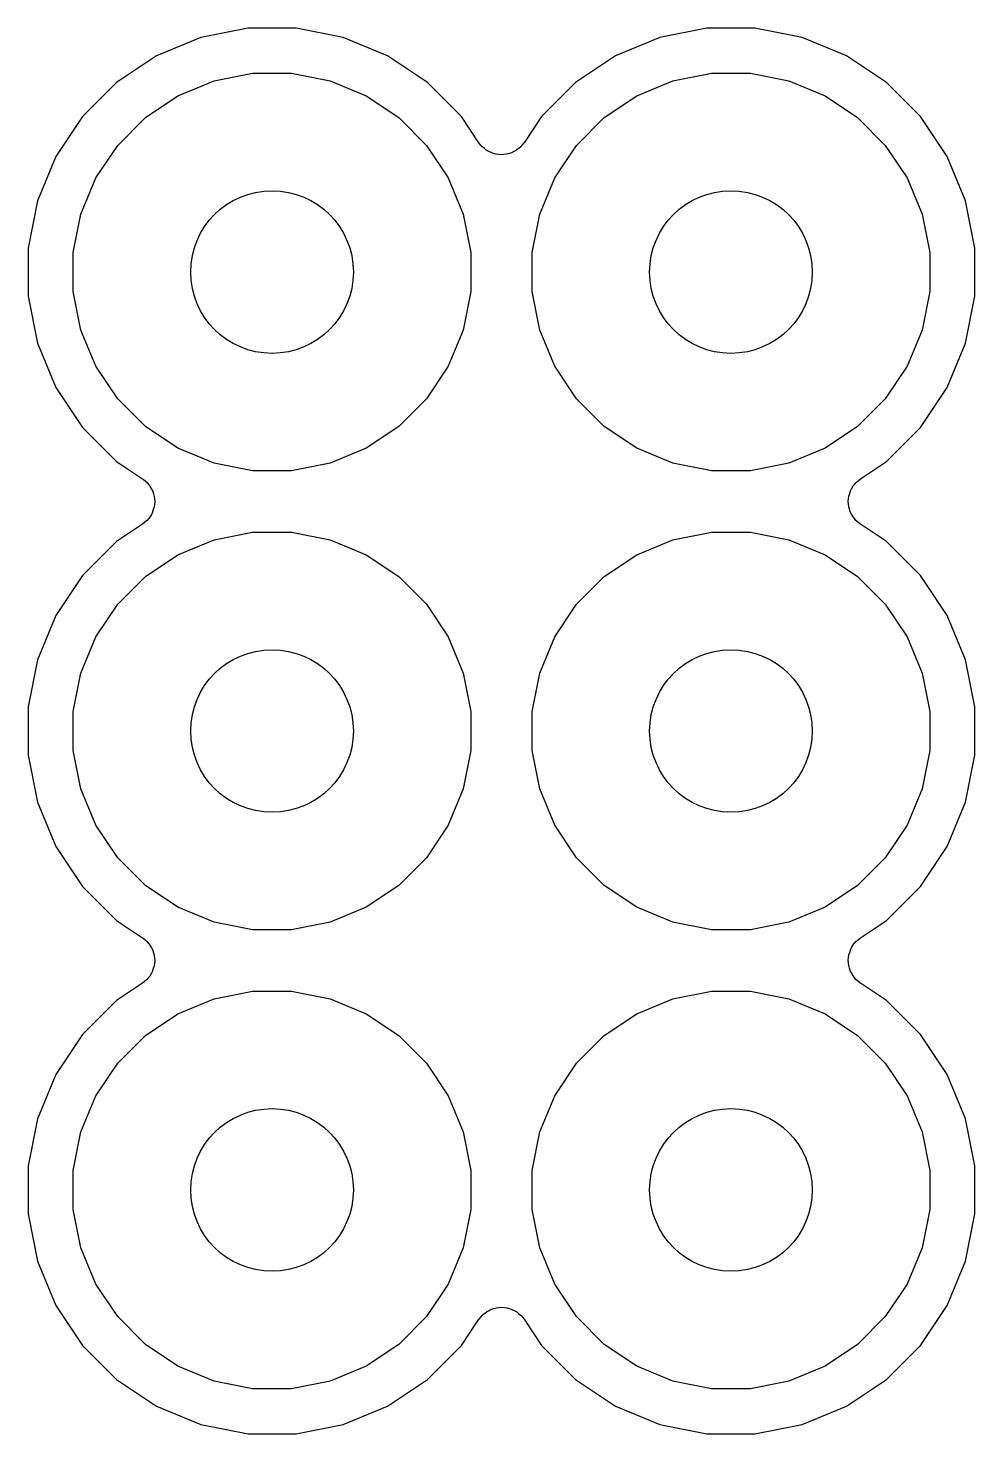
# Model space of a CAD drawing. Extents: x 44 to 126, y -146 to -44.
# Drawn here: x 99.74 to 104.98, y -72.47 to -64.69 of the extents above; entities that cross this region are included whole.
import ezdxf

# ---------------------------------------------------------------- set-up
doc = ezdxf.new("R2010")
doc.units = 0
doc.layers.add('BLACK', color=7, linetype='CONTINUOUS')

msp = doc.modelspace()

# ---------------------------------------------------------------- linework, layer by layer
at = {"layer": 'BLACK', "linetype": 'CONTINUOUS'}
for p, q in [((100.959, -64.69), (100.698, -64.7419)), ((101.225, -64.69), (100.959, -64.69)), ((101.486, -64.7419), (101.225, -64.69)), ((103.499, -64.69), (103.238, -64.7419)), ((103.765, -64.69), (103.499, -64.69)), ((104.026, -64.7419), (103.765, -64.69)), ((100.698, -64.7419), (100.453, -64.8436)), ((101.731, -64.8436), (101.486, -64.7419)), ((103.238, -64.7419), (102.993, -64.8436)), ((104.271, -64.8436), (104.026, -64.7419)), ((100.453, -64.8436), (100.231, -64.9914)), ((101.953, -64.9914), (101.731, -64.8436)), ((102.993, -64.8436), (102.771, -64.9914)), ((104.493, -64.9914), (104.271, -64.8436)), ((100.771, -64.9823), (100.984, -64.94)), ((100.984, -64.94), (101.2, -64.94)), ((101.2, -64.94), (101.413, -64.9823)), ((103.311, -64.9823), (103.524, -64.94)), ((103.524, -64.94), (103.74, -64.94)), ((103.74, -64.94), (103.953, -64.9823)), ((100.231, -64.9914), (100.043, -65.1794)), ((100.571, -65.0652), (100.771, -64.9823)), ((101.413, -64.9823), (101.613, -65.0652)), ((102.141, -65.1794), (101.953, -64.9914)), ((102.771, -64.9914), (102.583, -65.1794)), ((103.111, -65.0652), (103.311, -64.9823)), ((103.953, -64.9823), (104.153, -65.0652)), ((104.681, -65.1794), (104.493, -64.9914)), ((100.391, -65.1856), (100.571, -65.0652)), ((101.613, -65.0652), (101.793, -65.1856)), ((102.931, -65.1856), (103.111, -65.0652)), ((104.153, -65.0652), (104.333, -65.1856)), ((100.043, -65.1794), (99.8956, -65.4005)), ((100.238, -65.3388), (100.391, -65.1856)), ((101.793, -65.1856), (101.946, -65.3388)), ((102.237, -65.3241), (102.141, -65.1794)), ((102.583, -65.1794), (102.487, -65.3241)), ((102.778, -65.3388), (102.931, -65.1856)), ((104.333, -65.1856), (104.486, -65.3388)), ((104.828, -65.4005), (104.681, -65.1794)), ((100.117, -65.519), (100.238, -65.3388)), ((101.946, -65.3388), (102.067, -65.519)), ((102.246, -65.3351), (102.237, -65.3241)), ((102.255, -65.3462), (102.246, -65.3351)), ((102.256, -65.3464), (102.255, -65.3462)), ((102.256, -65.3467), (102.256, -65.3464)), ((102.267, -65.3558), (102.256, -65.3467)), ((102.467, -65.3482), (102.455, -65.3572)), ((102.476, -65.3367), (102.467, -65.3477)), ((102.467, -65.3477), (102.467, -65.3479)), ((102.467, -65.3479), (102.467, -65.3482)), ((102.486, -65.3258), (102.476, -65.3367)), ((102.487, -65.3241), (102.486, -65.3251)), ((102.486, -65.3251), (102.486, -65.3252)), ((102.486, -65.3252), (102.486, -65.3252)), ((102.486, -65.3252), (102.486, -65.3258)), ((102.657, -65.519), (102.778, -65.3388)), ((104.486, -65.3388), (104.607, -65.519)), ((99.8956, -65.4005), (99.7939, -65.6462)), ((102.278, -65.3649), (102.267, -65.3558)), ((102.278, -65.3651), (102.278, -65.3649)), ((102.278, -65.3653), (102.278, -65.3651)), ((102.291, -65.3721), (102.278, -65.3653)), ((102.304, -65.3789), (102.291, -65.3721)), ((102.304, -65.379), (102.304, -65.3789)), ((102.304, -65.3792), (102.304, -65.379)), ((102.318, -65.3834), (102.304, -65.3792)), ((102.331, -65.3876), (102.318, -65.3834)), ((102.332, -65.3877), (102.331, -65.3876)), ((102.332, -65.3878), (102.332, -65.3877)), ((102.346, -65.3892), (102.332, -65.3878)), ((102.361, -65.3908), (102.346, -65.3892)), ((102.375, -65.3894), (102.361, -65.3908)), ((102.361, -65.3908), (102.361, -65.3907)), ((102.361, -65.3907), (102.361, -65.3908)), ((102.39, -65.3882), (102.375, -65.3894)), ((102.404, -65.384), (102.39, -65.388)), ((102.39, -65.388), (102.39, -65.3881)), ((102.39, -65.3881), (102.39, -65.3882)), ((102.418, -65.38), (102.404, -65.384)), ((102.419, -65.3797), (102.418, -65.3798)), ((102.418, -65.3798), (102.418, -65.38)), ((102.431, -65.3731), (102.419, -65.3797)), ((102.444, -65.3665), (102.431, -65.3731)), ((102.455, -65.3572), (102.444, -65.3661)), ((102.444, -65.3661), (102.444, -65.3662)), ((102.444, -65.3662), (102.444, -65.3665)), ((104.93, -65.6462), (104.828, -65.4005)), ((100.034, -65.7191), (100.117, -65.519)), ((102.067, -65.519), (102.15, -65.7191)), ((102.574, -65.7191), (102.657, -65.519)), ((104.607, -65.519), (104.69, -65.7191)), ((99.7939, -65.6462), (99.742, -65.907)), ((104.982, -65.907), (104.93, -65.6462)), ((99.992, -65.9317), (100.034, -65.7191)), ((102.15, -65.7191), (102.192, -65.9317)), ((102.532, -65.9317), (102.574, -65.7191)), ((104.69, -65.7191), (104.732, -65.9317)), ((99.742, -65.907), (99.742, -66.173)), ((99.992, -66.1483), (99.992, -65.9317)), ((102.192, -65.9317), (102.192, -66.1483)), ((102.532, -66.1483), (102.532, -65.9317)), ((104.732, -65.9317), (104.732, -66.1483)), ((104.982, -66.173), (104.982, -65.907)), ((99.742, -66.173), (99.7939, -66.4338)), ((100.034, -66.3609), (99.992, -66.1483)), ((102.192, -66.1483), (102.15, -66.3609)), ((102.574, -66.3609), (102.532, -66.1483)), ((104.732, -66.1483), (104.69, -66.3609)), ((104.93, -66.4338), (104.982, -66.173)), ((100.117, -66.561), (100.034, -66.3609)), ((102.15, -66.3609), (102.067, -66.561)), ((102.657, -66.561), (102.574, -66.3609)), ((104.69, -66.3609), (104.607, -66.561)), ((99.7939, -66.4338), (99.8956, -66.6795)), ((104.828, -66.6795), (104.93, -66.4338)), ((100.238, -66.7412), (100.117, -66.561)), ((102.067, -66.561), (101.946, -66.7412)), ((102.778, -66.7412), (102.657, -66.561)), ((104.607, -66.561), (104.486, -66.7412)), ((99.8956, -66.6795), (100.043, -66.9006)), ((100.391, -66.8944), (100.238, -66.7412)), ((101.946, -66.7412), (101.793, -66.8944)), ((102.931, -66.8944), (102.778, -66.7412)), ((104.486, -66.7412), (104.333, -66.8944)), ((104.681, -66.9006), (104.828, -66.6795)), ((100.043, -66.9006), (100.231, -67.0886)), ((100.571, -67.0148), (100.391, -66.8944)), ((101.793, -66.8944), (101.613, -67.0148)), ((103.111, -67.0148), (102.931, -66.8944)), ((104.333, -66.8944), (104.153, -67.0148)), ((104.493, -67.0886), (104.681, -66.9006)), ((100.771, -67.0977), (100.571, -67.0148)), ((101.613, -67.0148), (101.413, -67.0977)), ((103.311, -67.0977), (103.111, -67.0148)), ((104.153, -67.0148), (103.953, -67.0977)), ((100.231, -67.0886), (100.376, -67.1853)), ((100.984, -67.14), (100.771, -67.0977)), ((101.2, -67.14), (100.984, -67.14)), ((101.413, -67.0977), (101.2, -67.14)), ((103.524, -67.14), (103.311, -67.0977)), ((103.74, -67.14), (103.524, -67.14)), ((103.953, -67.0977), (103.74, -67.14)), ((104.348, -67.1853), (104.493, -67.0886)), ((100.376, -67.1853), (100.377, -67.186)), ((100.377, -67.186), (100.377, -67.186)), ((100.377, -67.186), (100.377, -67.186)), ((100.377, -67.186), (100.378, -67.1865)), ((100.378, -67.1865), (100.389, -67.1956)), ((100.389, -67.1956), (100.4, -67.2048)), ((100.4, -67.2048), (100.4, -67.2051)), ((100.4, -67.2051), (100.4, -67.2053)), ((100.4, -67.2053), (100.409, -67.2165)), ((100.409, -67.2165), (100.418, -67.2275)), ((104.307, -67.2258), (104.316, -67.2149)), ((104.316, -67.2149), (104.325, -67.2038)), ((104.325, -67.2038), (104.326, -67.2036)), ((104.326, -67.2033), (104.337, -67.1943)), ((104.326, -67.2036), (104.326, -67.2033)), ((104.337, -67.1943), (104.348, -67.1853)), ((100.418, -67.2275), (100.418, -67.2279)), ((100.418, -67.2279), (100.418, -67.2282)), ((100.418, -67.2282), (100.425, -67.2409)), ((100.425, -67.2409), (100.432, -67.2534)), ((100.432, -67.2534), (100.432, -67.2538)), ((100.432, -67.2538), (100.432, -67.2542)), ((100.432, -67.2542), (100.436, -67.2678)), ((100.436, -67.2678), (100.44, -67.2815)), ((100.44, -67.2815), (100.44, -67.2819)), ((100.44, -67.2819), (100.44, -67.2823)), ((100.44, -67.2823), (100.441, -67.2965)), ((100.441, -67.2965), (100.443, -67.3107)), ((104.281, -67.3086), (104.283, -67.2944)), ((104.283, -67.2944), (104.284, -67.2802)), ((104.284, -67.2795), (104.289, -67.2658)), ((104.284, -67.2798), (104.284, -67.2795)), ((104.284, -67.2802), (104.284, -67.2798)), ((104.289, -67.2658), (104.293, -67.2522)), ((104.293, -67.2515), (104.3, -67.239)), ((104.293, -67.2519), (104.293, -67.2515)), ((104.293, -67.2522), (104.293, -67.2519)), ((104.3, -67.239), (104.307, -67.2264)), ((104.307, -67.2261), (104.307, -67.2258)), ((104.307, -67.2264), (104.307, -67.2261)), ((100.431, -67.3685), (100.424, -67.3809)), ((100.435, -67.3541), (100.431, -67.3678)), ((100.431, -67.3678), (100.431, -67.3681)), ((100.431, -67.3681), (100.431, -67.3685)), ((100.44, -67.3405), (100.435, -67.3541)), ((100.441, -67.3256), (100.44, -67.3398)), ((100.44, -67.3398), (100.44, -67.3402)), ((100.44, -67.3402), (100.44, -67.3405)), ((100.443, -67.3114), (100.441, -67.3256)), ((100.443, -67.3107), (100.443, -67.311)), ((100.443, -67.311), (100.443, -67.3114)), ((104.281, -67.3089), (104.281, -67.3086)), ((104.281, -67.3093), (104.281, -67.3089)), ((104.283, -67.3234), (104.281, -67.3093)), ((104.284, -67.3377), (104.283, -67.3234)), ((104.284, -67.3381), (104.284, -67.3377)), ((104.284, -67.3385), (104.284, -67.3381)), ((104.288, -67.352), (104.284, -67.3385)), ((104.292, -67.3658), (104.288, -67.352)), ((104.292, -67.3662), (104.292, -67.3658)), ((104.292, -67.3666), (104.292, -67.3662)), ((104.299, -67.3792), (104.292, -67.3666)), ((100.376, -67.4347), (100.231, -67.5314)), ((100.387, -67.4256), (100.376, -67.4347)), ((100.398, -67.4167), (100.387, -67.4256)), ((100.399, -67.4162), (100.398, -67.4164)), ((100.398, -67.4164), (100.398, -67.4167)), ((100.408, -67.4051), (100.399, -67.4162)), ((100.417, -67.3942), (100.408, -67.4051)), ((100.424, -67.3809), (100.417, -67.3936)), ((100.417, -67.3936), (100.417, -67.3939)), ((100.417, -67.3939), (100.417, -67.3942)), ((104.306, -67.3918), (104.299, -67.3792)), ((104.306, -67.3921), (104.306, -67.3918)), ((104.306, -67.3925), (104.306, -67.3921)), ((104.315, -67.4035), (104.306, -67.3925)), ((104.324, -67.4147), (104.315, -67.4035)), ((104.324, -67.4149), (104.324, -67.4147)), ((104.324, -67.4152), (104.324, -67.4149)), ((104.335, -67.4244), (104.324, -67.4152)), ((104.346, -67.4335), (104.335, -67.4244)), ((104.347, -67.434), (104.346, -67.4335)), ((104.348, -67.4347), (104.347, -67.434)), ((104.347, -67.434), (104.347, -67.434)), ((104.347, -67.434), (104.347, -67.434)), ((104.493, -67.5314), (104.348, -67.4347)), ((100.571, -67.6052), (100.771, -67.5223)), ((100.771, -67.5223), (100.984, -67.48)), ((100.984, -67.48), (101.2, -67.48)), ((101.2, -67.48), (101.413, -67.5223)), ((101.413, -67.5223), (101.613, -67.6052)), ((103.111, -67.6052), (103.311, -67.5223)), ((103.311, -67.5223), (103.524, -67.48)), ((103.524, -67.48), (103.74, -67.48)), ((103.74, -67.48), (103.953, -67.5223)), ((103.953, -67.5223), (104.153, -67.6052)), ((100.231, -67.5314), (100.043, -67.7194)), ((100.391, -67.7256), (100.571, -67.6052)), ((101.613, -67.6052), (101.793, -67.7256)), ((102.931, -67.7256), (103.111, -67.6052)), ((104.153, -67.6052), (104.333, -67.7256)), ((104.681, -67.7194), (104.493, -67.5314)), ((100.043, -67.7194), (99.8956, -67.9405)), ((100.238, -67.8788), (100.391, -67.7256)), ((101.793, -67.7256), (101.946, -67.8788)), ((102.778, -67.8788), (102.931, -67.7256)), ((104.333, -67.7256), (104.486, -67.8788)), ((104.828, -67.9405), (104.681, -67.7194)), ((100.117, -68.059), (100.238, -67.8788)), ((101.946, -67.8788), (102.067, -68.059)), ((102.657, -68.059), (102.778, -67.8788)), ((104.486, -67.8788), (104.607, -68.059)), ((99.8956, -67.9405), (99.7939, -68.1862)), ((104.93, -68.1862), (104.828, -67.9405)), ((100.034, -68.2591), (100.117, -68.059)), ((102.067, -68.059), (102.15, -68.2591)), ((102.574, -68.2591), (102.657, -68.059)), ((104.607, -68.059), (104.69, -68.2591)), ((99.7939, -68.1862), (99.742, -68.447)), ((104.982, -68.447), (104.93, -68.1862)), ((99.992, -68.4717), (100.034, -68.2591)), ((102.15, -68.2591), (102.192, -68.4717)), ((102.532, -68.4717), (102.574, -68.2591)), ((104.69, -68.2591), (104.732, -68.4717)), ((99.742, -68.447), (99.742, -68.713)), ((104.982, -68.713), (104.982, -68.447)), ((99.992, -68.6883), (99.992, -68.4717)), ((102.192, -68.4717), (102.192, -68.6883)), ((102.532, -68.6883), (102.532, -68.4717)), ((104.732, -68.4717), (104.732, -68.6883)), ((100.034, -68.9009), (99.992, -68.6883)), ((102.192, -68.6883), (102.15, -68.9009)), ((102.574, -68.9009), (102.532, -68.6883)), ((104.732, -68.6883), (104.69, -68.9009)), ((99.742, -68.713), (99.7939, -68.9738)), ((104.93, -68.9738), (104.982, -68.713)), ((100.117, -69.101), (100.034, -68.9009)), ((102.15, -68.9009), (102.067, -69.101)), ((102.657, -69.101), (102.574, -68.9009)), ((104.69, -68.9009), (104.607, -69.101)), ((99.7939, -68.9738), (99.8956, -69.2195)), ((104.828, -69.2195), (104.93, -68.9738)), ((100.238, -69.2812), (100.117, -69.101)), ((102.067, -69.101), (101.946, -69.2812)), ((102.778, -69.2812), (102.657, -69.101)), ((104.607, -69.101), (104.486, -69.2812)), ((99.8956, -69.2195), (100.043, -69.4406)), ((104.681, -69.4406), (104.828, -69.2195)), ((100.391, -69.4344), (100.238, -69.2812)), ((101.946, -69.2812), (101.793, -69.4344)), ((102.931, -69.4344), (102.778, -69.2812)), ((104.486, -69.2812), (104.333, -69.4344)), ((100.043, -69.4406), (100.231, -69.6286)), ((100.571, -69.5548), (100.391, -69.4344)), ((101.793, -69.4344), (101.613, -69.5548)), ((103.111, -69.5548), (102.931, -69.4344)), ((104.333, -69.4344), (104.153, -69.5548)), ((104.493, -69.6286), (104.681, -69.4406)), ((100.231, -69.6286), (100.376, -69.7253)), ((100.771, -69.6377), (100.571, -69.5548)), ((101.613, -69.5548), (101.413, -69.6377)), ((103.311, -69.6377), (103.111, -69.5548)), ((104.153, -69.5548), (103.953, -69.6377)), ((104.348, -69.7253), (104.493, -69.6286)), ((100.984, -69.68), (100.771, -69.6377)), ((101.2, -69.68), (100.984, -69.68)), ((101.413, -69.6377), (101.2, -69.68)), ((103.524, -69.68), (103.311, -69.6377)), ((103.74, -69.68), (103.524, -69.68)), ((103.953, -69.6377), (103.74, -69.68)), ((100.376, -69.7253), (100.377, -69.726)), ((100.377, -69.726), (100.377, -69.726)), ((100.377, -69.726), (100.377, -69.726)), ((100.377, -69.726), (100.378, -69.7265)), ((100.378, -69.7265), (100.389, -69.7356)), ((100.389, -69.7356), (100.4, -69.7448)), ((100.4, -69.7448), (100.4, -69.7451)), ((100.4, -69.7451), (100.4, -69.7453)), ((100.4, -69.7453), (100.409, -69.7565)), ((100.409, -69.7565), (100.418, -69.7675)), ((100.418, -69.7675), (100.418, -69.7679)), ((100.418, -69.7679), (100.418, -69.7682)), ((100.418, -69.7682), (100.425, -69.7809)), ((100.425, -69.7809), (100.432, -69.7934)), ((104.293, -69.7915), (104.3, -69.779)), ((104.3, -69.779), (104.307, -69.7664)), ((104.307, -69.7658), (104.316, -69.7549)), ((104.307, -69.7661), (104.307, -69.7658)), ((104.307, -69.7664), (104.307, -69.7661)), ((104.316, -69.7549), (104.325, -69.7438)), ((104.325, -69.7438), (104.326, -69.7436)), ((104.326, -69.7433), (104.337, -69.7343)), ((104.326, -69.7436), (104.326, -69.7433)), ((104.337, -69.7343), (104.348, -69.7253)), ((100.432, -69.7934), (100.432, -69.7938)), ((100.432, -69.7938), (100.432, -69.7942)), ((100.432, -69.7942), (100.436, -69.8078)), ((100.436, -69.8078), (100.44, -69.8215)), ((100.44, -69.8215), (100.44, -69.8219)), ((100.44, -69.8219), (100.44, -69.8223)), ((100.44, -69.8223), (100.441, -69.8365)), ((100.441, -69.8365), (100.443, -69.8507)), ((100.443, -69.8514), (100.441, -69.8656)), ((100.443, -69.8507), (100.443, -69.8511)), ((100.443, -69.8511), (100.443, -69.8514)), ((104.281, -69.8486), (104.283, -69.8344)), ((104.281, -69.849), (104.281, -69.8486)), ((104.281, -69.8493), (104.281, -69.849)), ((104.283, -69.8634), (104.281, -69.8493)), ((104.283, -69.8344), (104.284, -69.8202)), ((104.284, -69.8777), (104.283, -69.8634)), ((104.284, -69.8195), (104.289, -69.8058)), ((104.284, -69.8198), (104.284, -69.8195)), ((104.284, -69.8202), (104.284, -69.8198)), ((104.289, -69.8058), (104.293, -69.7922)), ((104.293, -69.7919), (104.293, -69.7915)), ((104.293, -69.7922), (104.293, -69.7919)), ((100.417, -69.9342), (100.408, -69.9451)), ((100.424, -69.9209), (100.417, -69.9336)), ((100.417, -69.9336), (100.417, -69.9339)), ((100.417, -69.9339), (100.417, -69.9342)), ((100.431, -69.9085), (100.424, -69.9209)), ((100.435, -69.8941), (100.431, -69.9078)), ((100.431, -69.9078), (100.431, -69.9081)), ((100.431, -69.9081), (100.431, -69.9085)), ((100.44, -69.8805), (100.435, -69.8941)), ((100.441, -69.8656), (100.44, -69.8798)), ((100.44, -69.8798), (100.44, -69.8802)), ((100.44, -69.8802), (100.44, -69.8805)), ((104.284, -69.8781), (104.284, -69.8777)), ((104.284, -69.8785), (104.284, -69.8781)), ((104.288, -69.892), (104.284, -69.8785)), ((104.292, -69.9058), (104.288, -69.892)), ((104.292, -69.9062), (104.292, -69.9058)), ((104.292, -69.9066), (104.292, -69.9062)), ((104.299, -69.9192), (104.292, -69.9066)), ((104.306, -69.9318), (104.299, -69.9192)), ((104.306, -69.9321), (104.306, -69.9318)), ((104.306, -69.9325), (104.306, -69.9321)), ((104.315, -69.9435), (104.306, -69.9325)), ((100.376, -69.9747), (100.231, -70.0714)), ((100.387, -69.9656), (100.376, -69.9747)), ((100.398, -69.9567), (100.387, -69.9656)), ((100.399, -69.9562), (100.398, -69.9564)), ((100.398, -69.9564), (100.398, -69.9567)), ((100.408, -69.9451), (100.399, -69.9562)), ((100.771, -70.0623), (100.984, -70.02)), ((100.984, -70.02), (101.2, -70.02)), ((101.2, -70.02), (101.413, -70.0623)), ((103.311, -70.0623), (103.524, -70.02)), ((103.524, -70.02), (103.74, -70.02)), ((103.74, -70.02), (103.953, -70.0623)), ((104.324, -69.9547), (104.315, -69.9435)), ((104.324, -69.9549), (104.324, -69.9547)), ((104.324, -69.9552), (104.324, -69.9549)), ((104.335, -69.9644), (104.324, -69.9552)), ((104.346, -69.9735), (104.335, -69.9644)), ((104.347, -69.974), (104.346, -69.9735)), ((104.348, -69.9747), (104.347, -69.974)), ((104.347, -69.974), (104.347, -69.974)), ((104.347, -69.974), (104.347, -69.974)), ((104.493, -70.0714), (104.348, -69.9747)), ((100.231, -70.0714), (100.043, -70.2594)), ((100.571, -70.1452), (100.771, -70.0623)), ((101.413, -70.0623), (101.613, -70.1452)), ((103.111, -70.1452), (103.311, -70.0623)), ((103.953, -70.0623), (104.153, -70.1452)), ((104.681, -70.2594), (104.493, -70.0714)), ((100.391, -70.2656), (100.571, -70.1452)), ((101.613, -70.1452), (101.793, -70.2656)), ((102.931, -70.2656), (103.111, -70.1452)), ((104.153, -70.1452), (104.333, -70.2656)), ((100.043, -70.2594), (99.8956, -70.4805)), ((100.238, -70.4188), (100.391, -70.2656)), ((101.793, -70.2656), (101.946, -70.4188)), ((102.778, -70.4188), (102.931, -70.2656)), ((104.333, -70.2656), (104.486, -70.4188)), ((104.828, -70.4805), (104.681, -70.2594)), ((99.8956, -70.4805), (99.7939, -70.7262)), ((100.117, -70.599), (100.238, -70.4188)), ((101.946, -70.4188), (102.067, -70.599)), ((102.657, -70.599), (102.778, -70.4188)), ((104.486, -70.4188), (104.607, -70.599)), ((104.93, -70.7262), (104.828, -70.4805)), ((100.034, -70.7991), (100.117, -70.599)), ((102.067, -70.599), (102.15, -70.7991)), ((102.574, -70.7991), (102.657, -70.599)), ((104.607, -70.599), (104.69, -70.7991)), ((99.7939, -70.7262), (99.742, -70.987)), ((104.982, -70.987), (104.93, -70.7262)), ((99.992, -71.0117), (100.034, -70.7991)), ((102.15, -70.7991), (102.192, -71.0117)), ((102.532, -71.0117), (102.574, -70.7991)), ((104.69, -70.7991), (104.732, -71.0117)), ((99.742, -70.987), (99.742, -71.253)), ((99.992, -71.2283), (99.992, -71.0117)), ((102.192, -71.0117), (102.192, -71.2283)), ((102.532, -71.2283), (102.532, -71.0117)), ((104.732, -71.0117), (104.732, -71.2283)), ((104.982, -71.253), (104.982, -70.987)), ((99.742, -71.253), (99.7939, -71.5138)), ((100.034, -71.4409), (99.992, -71.2283)), ((102.192, -71.2283), (102.15, -71.4409)), ((102.574, -71.4409), (102.532, -71.2283)), ((104.732, -71.2283), (104.69, -71.4409)), ((104.93, -71.5138), (104.982, -71.253)), ((100.117, -71.641), (100.034, -71.4409)), ((102.15, -71.4409), (102.067, -71.641)), ((102.657, -71.641), (102.574, -71.4409)), ((104.69, -71.4409), (104.607, -71.641)), ((99.7939, -71.5138), (99.8956, -71.7595)), ((104.828, -71.7595), (104.93, -71.5138)), ((100.238, -71.8212), (100.117, -71.641)), ((102.067, -71.641), (101.946, -71.8212)), ((102.778, -71.8212), (102.657, -71.641)), ((104.607, -71.641), (104.486, -71.8212)), ((99.8956, -71.7595), (100.043, -71.9806)), ((102.257, -71.8118), (102.268, -71.8029)), ((102.268, -71.8029), (102.28, -71.7939)), ((102.28, -71.7935), (102.293, -71.787)), ((102.28, -71.7938), (102.28, -71.7935)), ((102.28, -71.7939), (102.28, -71.7938)), ((102.293, -71.787), (102.305, -71.7803)), ((102.305, -71.7803), (102.306, -71.7802)), ((102.306, -71.78), (102.32, -71.776)), ((102.306, -71.7802), (102.306, -71.78)), ((102.32, -71.776), (102.334, -71.772)), ((102.334, -71.7718), (102.348, -71.7706)), ((102.334, -71.7719), (102.334, -71.7718)), ((102.334, -71.772), (102.334, -71.7719)), ((102.348, -71.7706), (102.363, -71.7692)), ((102.363, -71.7692), (102.363, -71.7693)), ((102.363, -71.7693), (102.363, -71.7692)), ((102.363, -71.7692), (102.378, -71.7708)), ((102.378, -71.7708), (102.392, -71.7722)), ((102.392, -71.7722), (102.392, -71.7723)), ((102.392, -71.7723), (102.393, -71.7724)), ((102.393, -71.7724), (102.406, -71.7766)), ((102.406, -71.7766), (102.42, -71.7808)), ((102.42, -71.7808), (102.42, -71.781)), ((102.42, -71.781), (102.42, -71.7811)), ((102.42, -71.7811), (102.433, -71.7879)), ((102.433, -71.7879), (102.446, -71.7947)), ((102.446, -71.7947), (102.446, -71.7949)), ((102.446, -71.7949), (102.446, -71.7951)), ((102.446, -71.7951), (102.457, -71.8042)), ((102.457, -71.8042), (102.468, -71.8133)), ((104.681, -71.9806), (104.828, -71.7595)), ((100.391, -71.9744), (100.238, -71.8212)), ((101.946, -71.8212), (101.793, -71.9744)), ((102.141, -71.9806), (102.237, -71.8359)), ((102.237, -71.8359), (102.238, -71.8349)), ((102.238, -71.8342), (102.248, -71.8234)), ((102.238, -71.8348), (102.238, -71.8342)), ((102.238, -71.8349), (102.238, -71.8348)), ((102.238, -71.8348), (102.238, -71.8348)), ((102.248, -71.8234), (102.257, -71.8123)), ((102.257, -71.8121), (102.257, -71.8118)), ((102.257, -71.8123), (102.257, -71.8121)), ((102.468, -71.8133), (102.468, -71.8136)), ((102.468, -71.8136), (102.469, -71.8138)), ((102.469, -71.8138), (102.478, -71.8248)), ((102.478, -71.8248), (102.487, -71.8359)), ((102.487, -71.8359), (102.583, -71.9806)), ((102.931, -71.9744), (102.778, -71.8212)), ((104.486, -71.8212), (104.333, -71.9744)), ((100.043, -71.9806), (100.231, -72.1686)), ((100.571, -72.0948), (100.391, -71.9744)), ((101.793, -71.9744), (101.613, -72.0948)), ((101.953, -72.1686), (102.141, -71.9806)), ((102.583, -71.9806), (102.771, -72.1686)), ((103.111, -72.0948), (102.931, -71.9744)), ((104.333, -71.9744), (104.153, -72.0948)), ((104.493, -72.1686), (104.681, -71.9806)), ((100.771, -72.1777), (100.571, -72.0948)), ((101.613, -72.0948), (101.413, -72.1777)), ((103.311, -72.1777), (103.111, -72.0948)), ((104.153, -72.0948), (103.953, -72.1777)), ((100.231, -72.1686), (100.453, -72.3164)), ((100.984, -72.22), (100.771, -72.1777)), ((101.413, -72.1777), (101.2, -72.22)), ((101.731, -72.3164), (101.953, -72.1686)), ((102.771, -72.1686), (102.993, -72.3164)), ((103.524, -72.22), (103.311, -72.1777)), ((103.953, -72.1777), (103.74, -72.22)), ((104.271, -72.3164), (104.493, -72.1686)), ((101.2, -72.22), (100.984, -72.22)), ((103.74, -72.22), (103.524, -72.22)), ((100.453, -72.3164), (100.698, -72.4181)), ((101.486, -72.4181), (101.731, -72.3164)), ((102.993, -72.3164), (103.238, -72.4181)), ((104.026, -72.4181), (104.271, -72.3164)), ((100.698, -72.4181), (100.959, -72.47)), ((101.225, -72.47), (101.486, -72.4181)), ((103.238, -72.4181), (103.499, -72.47)), ((103.765, -72.47), (104.026, -72.4181)), ((100.959, -72.47), (101.225, -72.47)), ((103.499, -72.47), (103.765, -72.47))]:
    msp.add_line(p, q, dxfattribs=at)
at = {"layer": 'BLACK'}
for centre in [(101.092, -66.04), (101.092, -66.04), (103.632, -66.04), (103.632, -66.04), (101.092, -68.58), (101.092, -68.58), (103.632, -68.58), (103.632, -68.58), (101.092, -71.12), (101.092, -71.12), (103.632, -71.12), (103.632, -71.12)]:
    msp.add_circle(centre, 0.45, dxfattribs=at)

doc.saveas('drawing.dxf')
